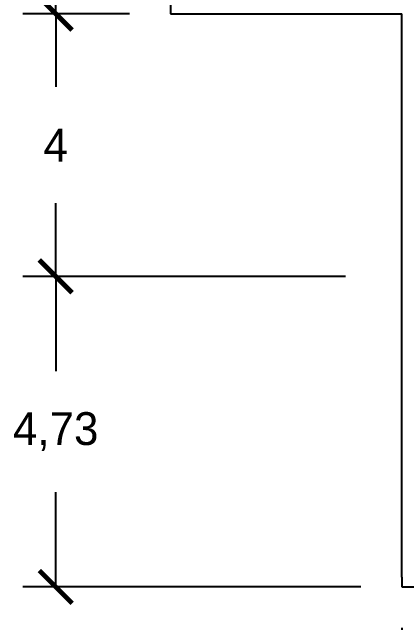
# Model space of a CAD drawing. Header units: millimetres. Extents: x -1615 to -538, y 177 to 397.
# Drawn here: x -1159.13 to -1153.12, y 309.18 to 318.47 of the extents above; entities that cross this region are included whole.
import ezdxf

# ---------------------------------------------------------------- set-up
doc = ezdxf.new("R2010")
doc.units = ezdxf.units.MM
doc.layers.add('MUROS', color=1, linetype='Continuous')
doc.styles.get("Standard").update_dxf_attribs({"font": 'stylu.ttf'})
doc.dimstyles.new('ISO-25', dxfattribs={"dimtxt": 0.5, "dimasz": 0.5, "dimexe": 0.5, "dimexo": 0.625, "dimtad": 0, "dimtih": 1, "dimtoh": 1, "dimtxsty": 'Standard', "dimblk": 'ARCHTICK', "dimcen": 2.5, "dimadec": 0, "dimazin": 0, "dimtfac": 1, "dimtmove": 0, "dimatfit": 3, "dimfxl": 0, "dimarcsym": 0})

# ---------------------------------------------------------------- blocks, each defined once
blk = doc.blocks.new('_ArchTick')
at = {"color": 0, "linetype": 'ByBlock', "const_width": 0.15}
blk.add_lwpolyline([(-0.5, -0.5), (0.5, 0.5)], dxfattribs=at)
blk = doc.blocks.new('*D268')
at = {"color": 0, "lineweight": -2}
for p, q in [((-1157.979, 322.4969), (-1158.9696, 322.4969)), ((-1158.4696, 322.4969), (-1158.4696, 321.395)), ((-1158.4696, 318.4495), (-1158.4696, 319.5513)), ((-1157.3449, 318.4495), (-1158.9696, 318.4495))]:
    blk.add_line(p, q, dxfattribs=at)
at = {"layer": 'Defpoints', "color": 0}
for p in [(-1157.354, 322.4969), (-1158.4696, 318.4495), (-1156.7199, 318.4495)]:
    blk.add_point(p, dxfattribs=at)
at = {"color": 0, "lineweight": -2, "xscale": 0.5, "yscale": 0.5, "zscale": 0.5}
for p, rotation in [((-1158.4696, 322.4969), 90), ((-1158.4696, 318.4495), 270)]:
    blk.add_blockref('_ArchTick', p, dxfattribs=dict(at, rotation=rotation))
at = {"color": 0, "insert": (-1158.4696, 320.4732), "char_height": 0.5, "attachment_point": 5}
blk.add_mtext('4,05', dxfattribs=at)
blk = doc.blocks.new('*D269')
at = {"color": 0, "lineweight": -2}
for p, q in [((-1157.3449, 318.4495), (-1158.9696, 318.4495)), ((-1158.4696, 318.4495), (-1158.4696, 317.3356)), ((-1158.4696, 314.4495), (-1158.4696, 315.5633)), ((-1154.0542, 314.4495), (-1158.9696, 314.4495))]:
    blk.add_line(p, q, dxfattribs=at)
at = {"layer": 'Defpoints', "color": 0}
for p in [(-1156.7199, 318.4495), (-1158.4696, 314.4495), (-1153.4292, 314.4495)]:
    blk.add_point(p, dxfattribs=at)
at = {"color": 0, "lineweight": -2, "xscale": 0.5, "yscale": 0.5, "zscale": 0.5}
for p, rotation in [((-1158.4696, 318.4495), 90), ((-1158.4696, 314.4495), 270)]:
    blk.add_blockref('_ArchTick', p, dxfattribs=dict(at, rotation=rotation))
at = {"color": 0, "insert": (-1158.4696, 316.4495), "char_height": 0.5, "attachment_point": 5}
blk.add_mtext('4', dxfattribs=at)
blk = doc.blocks.new('*D270')
at = {"color": 0, "lineweight": -2}
for p, q in [((-1154.0542, 314.4495), (-1158.9696, 314.4495)), ((-1158.4696, 314.4495), (-1158.4696, 313.0062)), ((-1158.4696, 309.723), (-1158.4696, 311.1662)), ((-1153.8199, 309.723), (-1158.9696, 309.723))]:
    blk.add_line(p, q, dxfattribs=at)
at = {"layer": 'Defpoints', "color": 0}
for p in [(-1153.4292, 314.4495), (-1158.4696, 309.723), (-1153.1949, 309.723)]:
    blk.add_point(p, dxfattribs=at)
at = {"color": 0, "lineweight": -2, "xscale": 0.5, "yscale": 0.5, "zscale": 0.5}
for p, rotation in [((-1158.4696, 314.4495), 90), ((-1158.4696, 309.723), 270)]:
    blk.add_blockref('_ArchTick', p, dxfattribs=dict(at, rotation=rotation))
at = {"color": 0, "insert": (-1158.4696, 312.0862), "char_height": 0.5, "attachment_point": 5}
blk.add_mtext('4,73', dxfattribs=at)
blk = doc.blocks.new('*D241')
at = {"color": 0, "lineweight": -2}
for p, q in [((-1153.1949, 309.098), (-1153.1949, 306.9419)), ((-1143.1199, 309.098), (-1143.1199, 306.9419)), ((-1153.1949, 307.4419), (-1149.7732, 307.4419)), ((-1143.1199, 307.4419), (-1146.5416, 307.4419))]:
    blk.add_line(p, q, dxfattribs=at)
at = {"layer": 'Defpoints', "color": 0}
for p in [(-1153.1949, 309.723), (-1143.1199, 309.723), (-1143.1199, 307.4419)]:
    blk.add_point(p, dxfattribs=at)
at = {"color": 0, "lineweight": -2, "xscale": 0.5, "yscale": 0.5, "zscale": 0.5, "rotation": 180}
blk.add_blockref('_ArchTick', (-1153.1949, 307.4419), dxfattribs=at)
at = {"color": 0, "lineweight": -2, "xscale": 0.5, "yscale": 0.5, "zscale": 0.5}
blk.add_blockref('_ArchTick', (-1143.1199, 307.4419), dxfattribs=at)
at = {"color": 0, "insert": (-1148.1574, 307.4419), "char_height": 0.5, "attachment_point": 5}
blk.add_mtext('10,08', dxfattribs=at)

msp = doc.modelspace()

# ---------------------------------------------------------------- linework, layer by layer
at = {"layer": 'MUROS'}
for p, q in [((-1156.7199, 338.6469), (-1156.7199, 318.4495)), ((-1156.7199, 318.4495), (-1153.1949, 318.4495)), ((-1153.1949, 309.873), (-1153.1949, 318.4495)), ((-1153.1949, 314.4495), (-1153.1949, 318.4495)), ((-1153.1949, 310.4495), (-1153.1949, 314.5995)), ((-1153.1949, 309.873), (-1153.1949, 309.723)), ((-1153.1949, 309.723), (-1123.1199, 309.723))]:
    msp.add_line(p, q, dxfattribs=at)

# ---------------------------------------------------------------- dimensions: what is measured, and where the dimension line sits
for base, p1, p2, picture, middle in [((-1158.4696, 318.4495), (-1157.354, 322.4969), (-1156.7199, 318.4495), '*D268', (-1158.4696, 320.4732)), ((-1158.4696, 314.4495), (-1156.7199, 318.4495), (-1153.4292, 314.4495), '*D269', (-1158.4696, 316.4495)), ((-1158.4696, 309.723), (-1153.4292, 314.4495), (-1153.1949, 309.723), '*D270', (-1158.4696, 312.0862))]:
    dim = msp.add_linear_dim(base=base, p1=p1, p2=p2, angle=90, dimstyle='ISO-25', override={"dimtmove": 1})
    dim.commit()
    dim.dimension.update_dxf_attribs({"geometry": picture, "text_midpoint": middle})
dim = msp.add_linear_dim(base=(-1143.1199006275, 307.4419160295), p1=(-1153.1949006275, 309.7229897143), p2=(-1143.1199006275, 309.7229897143), dimstyle='ISO-25')
dim.commit()
dim.dimension.update_dxf_attribs({"geometry": '*D241', "text_midpoint": (-1148.1574006275, 307.4419160295)})

doc.saveas('drawing.dxf')
